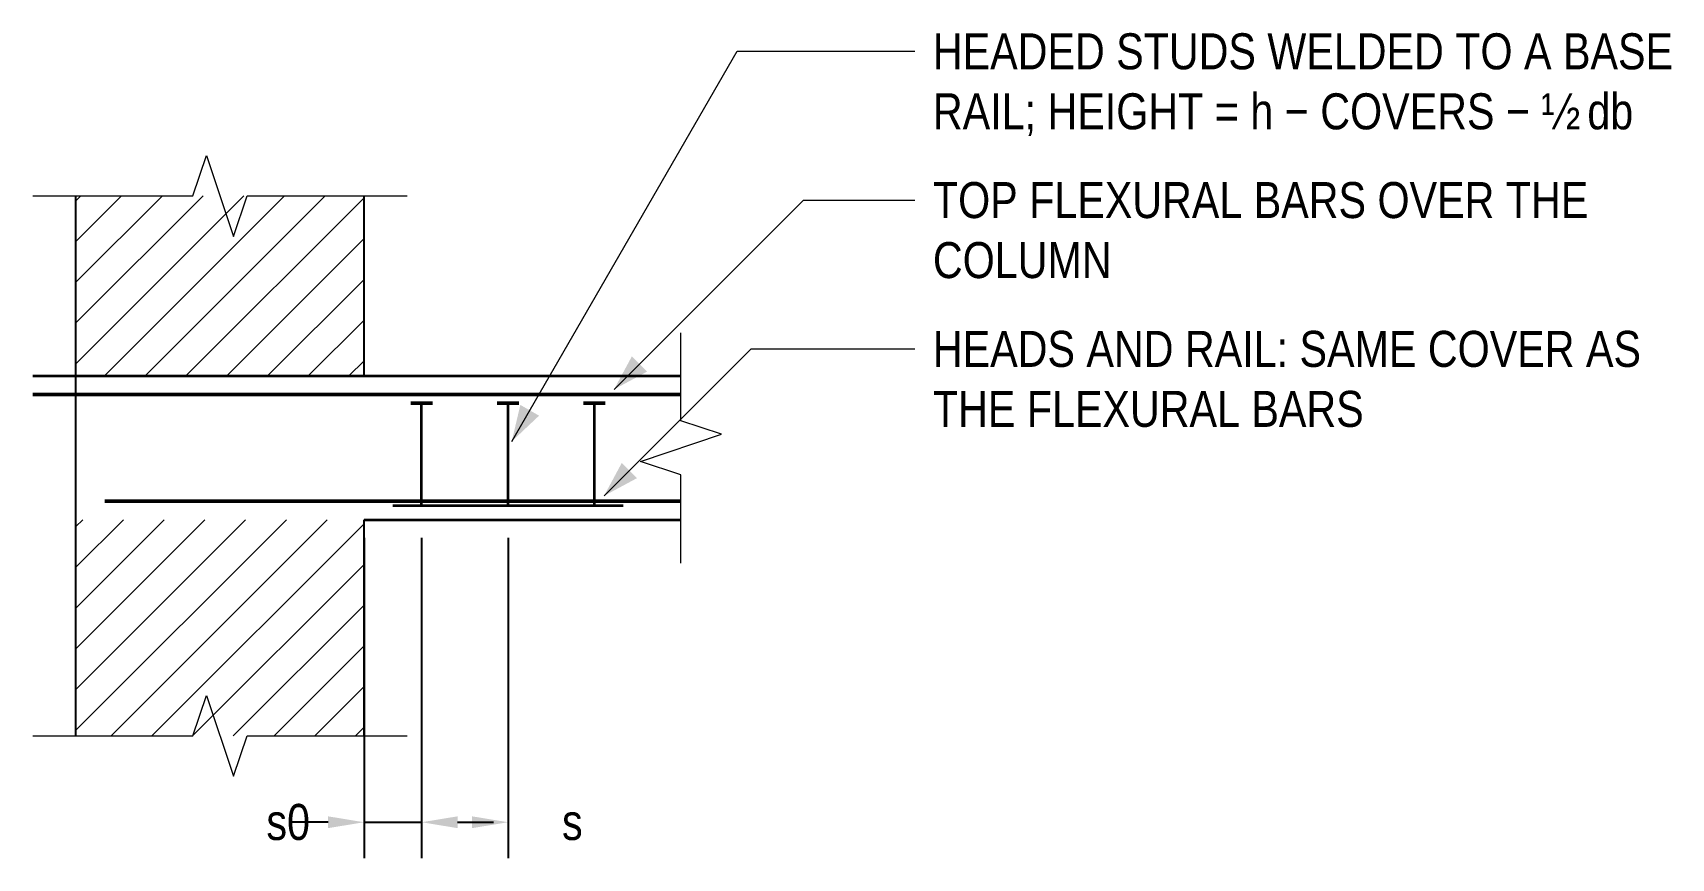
# Model space of a CAD drawing. Header units: millimetres. Extents: x 7740 to 10015, y -56470 to -55323.
import ezdxf

# ---------------------------------------------------------------- set-up
doc = ezdxf.new("R2010")
doc.units = ezdxf.units.MM
doc.header["$LTSCALE"] = 3.75
for name, color, linetype, lineweight in [('S-ANNO', 3, 'Continuous', 18), ('S-BREAK', 8, 'Continuous', 18), ('S-CONC', 4, 'Continuous', 35), ('S-CONC-VIS', 5, 'Continuous', 25), ('S-DIMS', 2, 'Continuous', 18), ('S-HATCH', 9, 'Continuous', 13), ('S-REBR', 1, 'Continuous', 50), ('S-REBR-SEC', 30, 'Continuous', 35), ('S-TEXT', 7, 'Continuous', 18)]:
    doc.layers.add(name, color=color, linetype=linetype, lineweight=lineweight)
doc.styles.add('AN', font='ARIALN_0.TTF')
doc.dimstyles.new('EIT-25', dxfattribs={"dimscale": 25, "dimtxt": 2, "dimasz": 2, "dimexe": 2, "dimexo": 1, "dimgap": 0.6, "dimtad": 1, "dimdec": 0, "dimtxsty": 'AN', "dimcen": 2.5, "dimclrd": 2, "dimclre": 8, "dimclrt": 7, "dimazin": 3, "dimtfac": 1, "dimtmove": 1, "dimatfit": 3, "dimlwd": -1, "dimlwe": -1, "dimarcsym": 0})

msp = doc.modelspace()

# ---------------------------------------------------------------- hatches: boundary and pattern name
at = {"layer": 'S-HATCH'}
h = msp.add_hatch(dxfattribs=at)
h.set_pattern_fill('ANSI31', color=256, scale=12.59843)
h.paths.add_polyline_path([(7800, -55800), (8200, -55800), (8200, -55550), (7800, -55550)])
h = msp.add_hatch(dxfattribs=at)
h.set_pattern_fill('ANSI31', color=256, scale=12.59843)
h.paths.add_polyline_path([(7800, -56300), (8200, -56300), (8200, -56000), (7800, -56000)])

# ---------------------------------------------------------------- linework, layer by layer
at = {"layer": 'S-ANNO', "flags": 128}
for points in [[(8405.1, -55891.1), (8718, -55349.2), (8890, -55349.2), (8965, -55349.2)], [(8547.2, -55818.8), (8810.2, -55555.8), (8890, -55555.8), (8965, -55555.8)], [(8533.3, -55966.7), (8737.5, -55762.5), (8890, -55762.5), (8965, -55762.5)]]:
    msp.add_lwpolyline(points, dxfattribs=at)
at = {"layer": 'S-ANNO'}
for points in [[(8547.2, -55818.8), (8593.2, -55794), (8572, -55772.8)], [(8405.1, -55891.1), (8443.1, -55855.3), (8417.1, -55840.3)], [(8533.3, -55966.7), (8579.2, -55942), (8558, -55920.8)]]:
    msp.add_solid(points, dxfattribs=at)
at = {"layer": 'S-BREAK', "flags": 128}
for points in [[(7740, -55550), (7962.5, -55550), (7981.2, -55493.8), (8018.8, -55606.2), (8037.5, -55550), (8260, -55550)], [(8640, -56060), (8640, -55937.5), (8583.8, -55918.8), (8696.2, -55881.2), (8640, -55862.5), (8640, -55740)], [(7740, -56300), (7962.5, -56300), (7981.2, -56243.8), (8018.8, -56356.2), (8037.5, -56300), (8260, -56300)]]:
    msp.add_lwpolyline(points, dxfattribs=at)
at = {"layer": 'S-CONC'}
for p, q in [((7740, -55800), (8640, -55800)), ((8200, -56000), (8640, -56000))]:
    msp.add_line(p, q, dxfattribs=at)
at = {"layer": 'S-CONC-VIS'}
for p, q in [((7800, -55800), (7800, -55550)), ((7800, -56300), (7800, -55550)), ((8200, -55800), (8200, -55550)), ((8200, -56300), (8200, -56000)), ((7800, -56300), (7800, -56300))]:
    msp.add_line(p, q, dxfattribs=at)
at = {"layer": 'S-REBR', "flags": 128}
for points in [[(7740, -55826), (8640, -55826)], [(8265, -55838), (8295, -55838)], [(8385, -55838), (8415, -55838)], [(8505, -55838), (8535, -55838)], [(7840, -55974), (8640, -55974)]]:
    msp.add_lwpolyline(points, dxfattribs=at)
at = {"layer": 'S-REBR-SEC'}
for p, q in [((8280, -55980), (8280, -55838)), ((8400, -55980), (8400, -55838)), ((8520, -55980), (8520, -55838))]:
    msp.add_line(p, q, dxfattribs=at)
at = {"layer": 'S-REBR-SEC', "flags": 128}
msp.add_lwpolyline([(8240, -55980), (8560, -55980)], dxfattribs=at)

# ---------------------------------------------------------------- texts
at = {"layer": 'S-TEXT', "char_height": 50, "attachment_point": 1, "style": 'AN'}
for s, insert, width in [('HEADED STUDS WELDED TO A BASE\\PRAIL; HEIGHT = h − COVERS − ½ db', (8990, -55324.2), 1081.48), ('TOP FLEXURAL BARS OVER THE\\PCOLUMN', (8990, -55530.8), 959.141), ('HEADS AND RAIL: SAME COVER AS\\PTHE FLEXURAL BARS', (8990, -55737.5), 1035.226)]:
    msp.add_mtext(s, dxfattribs=dict(at, insert=insert, width=width))

# ---------------------------------------------------------------- dimensions: what is measured, and where the dimension line sits
at = {"layer": 'S-DIMS'}
for base, p1, p2, location, text in [((8200, -56420), (8200, -56000), (8280, -56000), (8094.7, -56420), 's0'), ((8280, -56420), (8280, -56000), (8400, -56000), (8489.3, -56420), 's')]:
    msp.add_linear_dim(base=base, p1=p1, p2=p2, location=location, text=text, dimstyle='EIT-25', override={"dimtmove": 2}, dxfattribs=at).render()

doc.saveas('drawing.dxf')
